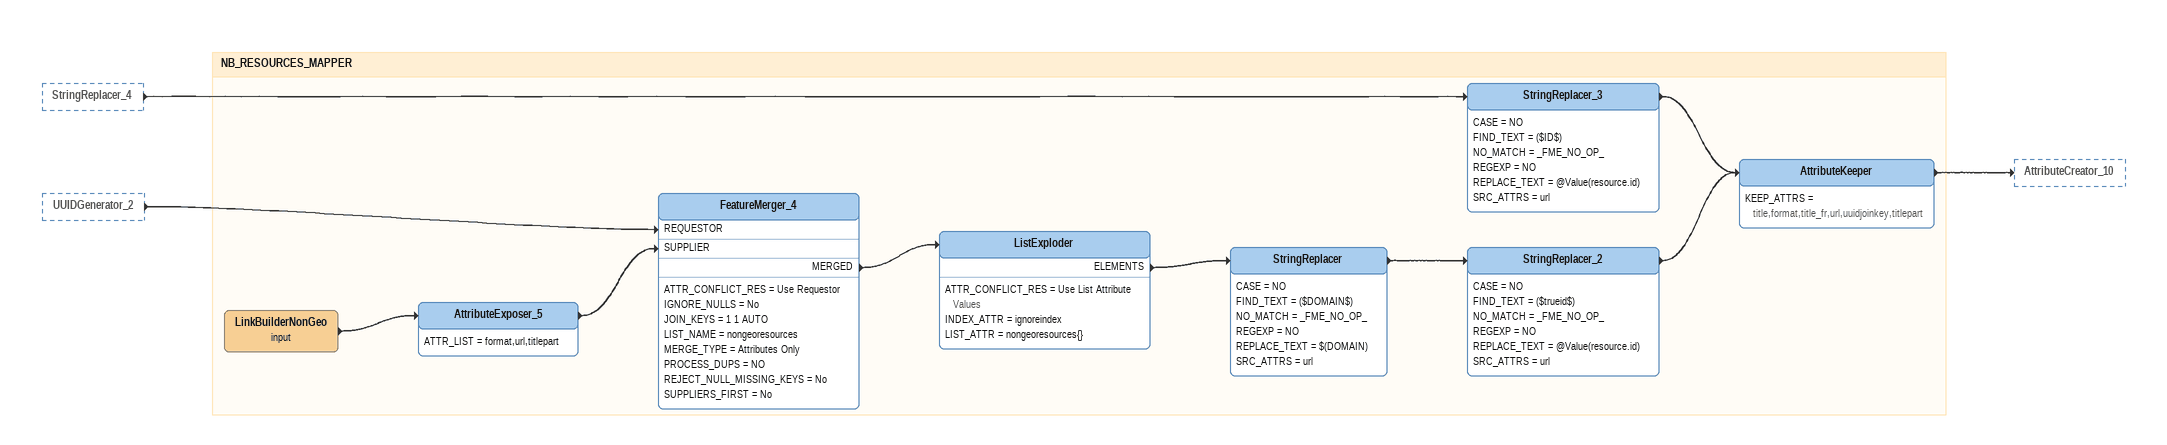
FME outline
StringReplacer_4 [outside]
    -> StringReplacer_3
UUIDGenerator_2 [outside]
    -> FeatureMerger_4 [REQUESTOR]

Bookmark: NB_RESOURCES_MAPPER
StringReplacer_3
    CASE = NO
    FIND_TEXT = ($ID$)
    NO_MATCH = _FME_NO_OP_
    REGEXP = NO
    REPLACE_TEXT = @Value(resource.id)
    SRC_ATTRS = url
    -> AttributeKeeper
LinkBuilderNonGeo (input)
    -> AttributeExposer_5
AttributeExposer_5
    ATTR_LIST = format,url,titlepart
    -> FeatureMerger_4 [SUPPLIER]
FeatureMerger_4
    ATTR_CONFLICT_RES = Use Requestor
    IGNORE_NULLS = No
    JOIN_KEYS = 1 1 AUTO
    LIST_NAME = nongeoresources
    MERGE_TYPE = Attributes Only
    PROCESS_DUPS = NO
    REJECT_NULL_MISSING_KEYS = No
    SUPPLIERS_FIRST = No
    MERGED -> ListExploder
ListExploder
    ATTR_CONFLICT_RES = Use List Attribute Values
    INDEX_ATTR = ignoreindex
    LIST_ATTR = nongeoresources{}
    ELEMENTS -> StringReplacer
StringReplacer
    CASE = NO
    FIND_TEXT = ($DOMAIN$)
    NO_MATCH = _FME_NO_OP_
    REGEXP = NO
    REPLACE_TEXT = $(DOMAIN)
    SRC_ATTRS = url
    -> StringReplacer_2
StringReplacer_2
    CASE = NO
    FIND_TEXT = ($trueid$)
    NO_MATCH = _FME_NO_OP_
    REGEXP = NO
    REPLACE_TEXT = @Value(resource.id)
    SRC_ATTRS = url
    -> AttributeKeeper
AttributeKeeper
    KEEP_ATTRS = title,format,title_fr,url,uuidjoinkey,titlepart
    -> AttributeCreator_10
